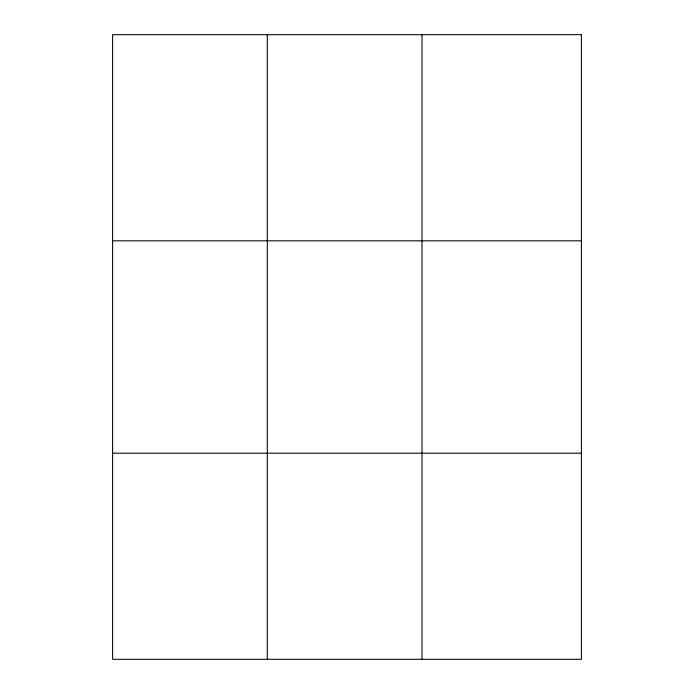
<?xml version="1.0" encoding="UTF-8"?>
<svg xmlns="http://www.w3.org/2000/svg" width="694" height="694" viewBox="0 0 694 694"><rect width="100%" height="100%" fill="white"/><g stroke="black" fill="none" stroke-linecap="round" stroke-linejoin="round"><path stroke-width="1.04" d="M267.303 34.7L267.303 659.3M422.004 34.7L422.004 659.3M112.602 240.818L581.399 240.818M112.602 453.182L581.399 453.182M581.399 34.7L581.399 659.3L112.602 659.3L112.602 34.7L581.399 34.7"/></g></svg>
